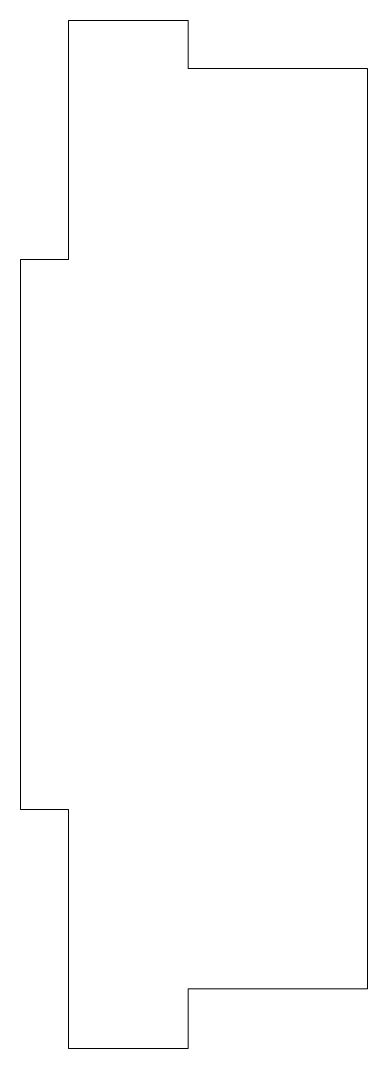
# Model space of a CAD drawing. Header units: millimetres. Extents: x -4 to 25, y 0 to 86.
import ezdxf

# ---------------------------------------------------------------- set-up
doc = ezdxf.new("R2010")
doc.units = ezdxf.units.MM

msp = doc.modelspace()

# ---------------------------------------------------------------- linework, layer by layer
at = {"color": 7, "linetype": 'Continuous', "lineweight": 15}
for p, q in [((10, 86), (0, 86)), ((0, 86), (0, 66)), ((10, 82), (10, 86)), ((25, 82), (10, 82)), ((25, 5), (25, 82)), ((0, 66), (-4, 66)), ((-4, 66), (-4, 20)), ((-4, 20), (0, 20)), ((0, 20), (0, 0)), ((10, 0), (10, 5)), ((10, 5), (25, 5)), ((0, 0), (10, 0))]:
    msp.add_line(p, q, dxfattribs=at)

doc.saveas('drawing.dxf')
